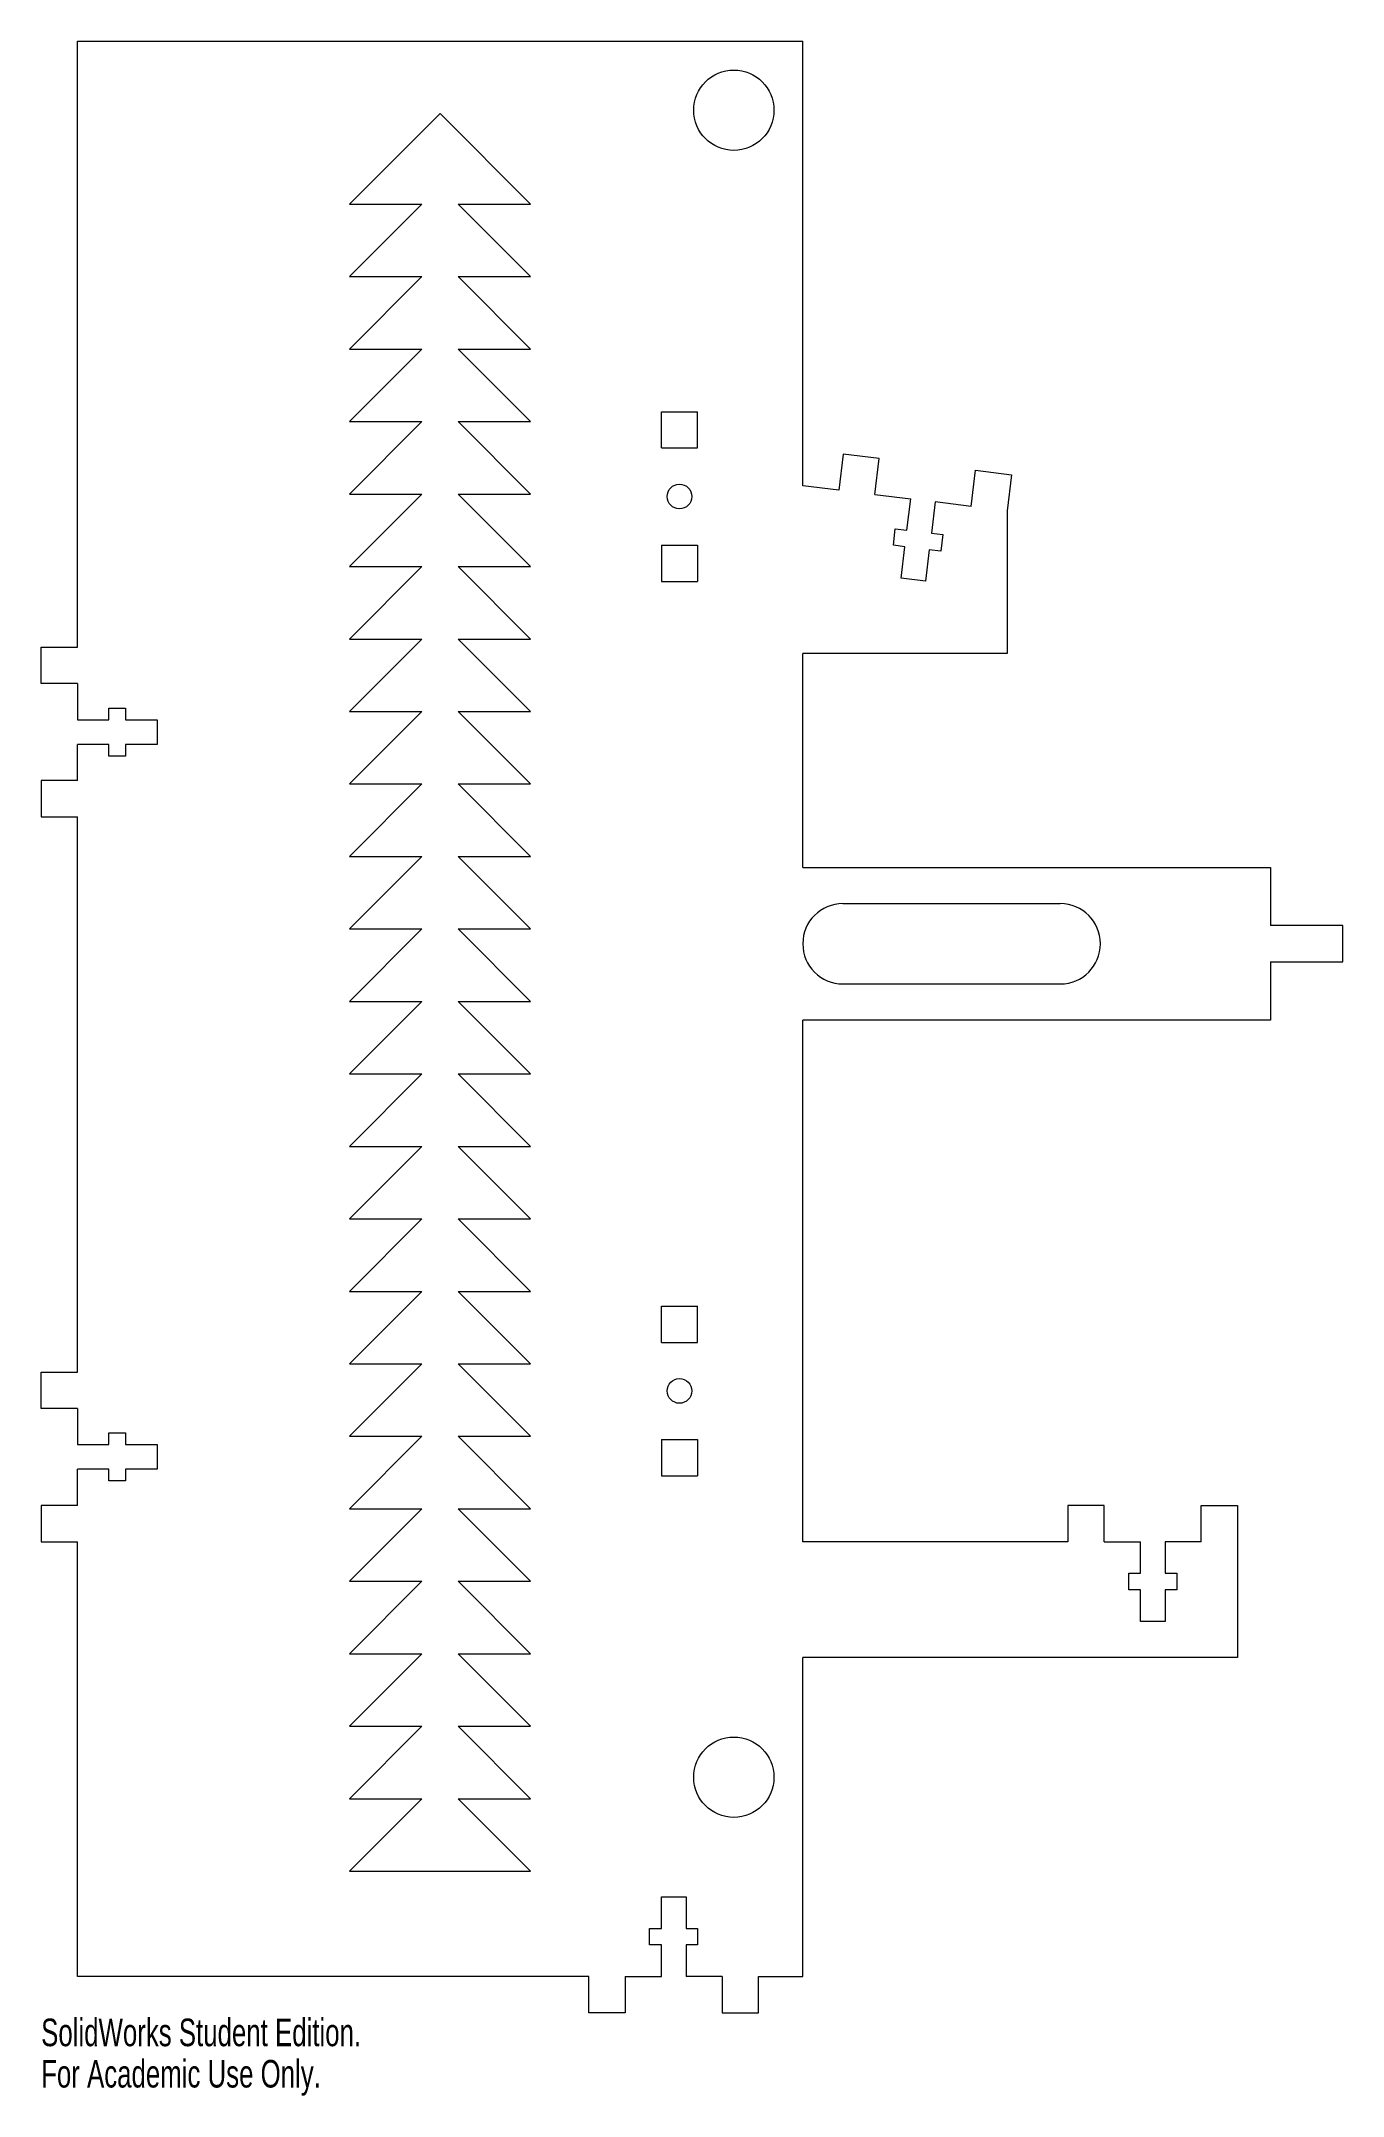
# Model space of a CAD drawing. Header units: inches. Extents: x -2.8 to 6.2, y -7.5 to 6.7.
import ezdxf

# ---------------------------------------------------------------- set-up
doc = ezdxf.new("R2010")
doc.units = ezdxf.units.IN
doc.header["$MEASUREMENT"] = 0
doc.styles.add('SLDTEXTSTYLE0', font='TXT', dxfattribs={"width": 0.7})

msp = doc.modelspace()

# ---------------------------------------------------------------- linework, layer by layer
at = {"color": 7, "linetype": 'Continuous', "lineweight": 15}
for p, q in [((-2.503, 6.676), (2.503, 6.676)), ((-2.503, 2.494), (-2.503, 6.676)), ((2.503, 3.609), (2.503, 6.676)), ((0, 6.176), (-0.625, 5.551)), ((0.625, 5.551), (0, 6.176)), ((-0.125, 5.551), (-0.625, 5.051)), ((-0.625, 5.551), (-0.125, 5.551)), ((0.125, 5.551), (0.625, 5.551)), ((0.625, 5.051), (0.125, 5.551)), ((-0.125, 5.051), (-0.625, 4.551)), ((-0.625, 5.051), (-0.125, 5.051)), ((0.125, 5.051), (0.625, 5.051)), ((0.625, 4.551), (0.125, 5.051)), ((-0.125, 4.551), (-0.625, 4.051)), ((-0.625, 4.551), (-0.125, 4.551)), ((0.125, 4.551), (0.625, 4.551)), ((0.625, 4.051), (0.125, 4.551)), ((1.527, 3.869), (1.527, 4.119)), ((1.527, 4.119), (1.777, 4.119)), ((1.777, 3.869), (1.777, 4.119)), ((-0.125, 4.051), (-0.625, 3.551)), ((-0.625, 4.051), (-0.125, 4.051)), ((0.125, 4.051), (0.625, 4.051)), ((0.625, 3.551), (0.125, 4.051)), ((1.527, 3.869), (1.777, 3.869)), ((2.782, 3.827), (2.752, 3.579)), ((3.03, 3.796), (2.782, 3.827)), ((3, 3.548), (3.03, 3.796)), ((3.665, 3.466), (3.695, 3.715)), ((3.695, 3.715), (3.943, 3.684)), ((-0.125, 3.551), (-0.625, 3.051)), ((-0.625, 3.551), (-0.125, 3.551)), ((0.125, 3.551), (0.625, 3.551)), ((0.625, 3.051), (0.125, 3.551)), ((2.752, 3.579), (2.503, 3.609)), ((3, 3.548), (3.248, 3.518)), ((3.943, 3.684), (3.913, 3.436)), ((3.221, 3.301), (3.248, 3.518)), ((3.417, 3.497), (3.39, 3.281)), ((3.665, 3.466), (3.417, 3.497)), ((3.913, 3.436), (3.913, 2.451)), ((3.128, 3.198), (3.141, 3.311)), ((3.141, 3.311), (3.221, 3.301)), ((3.39, 3.281), (3.47, 3.271)), ((3.47, 3.271), (3.456, 3.158)), ((1.527, 3.199), (1.527, 2.949)), ((1.527, 3.199), (1.777, 3.199)), ((1.777, 3.199), (1.777, 2.949)), ((3.207, 3.188), (3.128, 3.198)), ((3.181, 2.972), (3.207, 3.188)), ((3.376, 3.167), (3.35, 2.951)), ((3.456, 3.158), (3.376, 3.167)), ((-0.125, 3.051), (-0.625, 2.551)), ((-0.625, 3.051), (-0.125, 3.051)), ((0.125, 3.051), (0.625, 3.051)), ((0.625, 2.551), (0.125, 3.051)), ((1.527, 2.949), (1.777, 2.949)), ((3.35, 2.951), (3.181, 2.972)), ((-2.753, 2.494), (-2.503, 2.494)), ((-2.753, 2.244), (-2.753, 2.494)), ((-0.125, 2.551), (-0.625, 2.051)), ((-0.625, 2.551), (-0.125, 2.551)), ((0.125, 2.551), (0.625, 2.551)), ((0.625, 2.051), (0.125, 2.551)), ((2.503, 0.976), (2.503, 2.451)), ((3.913, 2.451), (2.503, 2.451)), ((-2.503, 2.244), (-2.753, 2.244)), ((-2.503, 2.244), (-2.503, 1.994)), ((-2.503, 1.994), (-2.285, 1.994)), ((-2.285, 1.994), (-2.285, 2.074)), ((-2.285, 2.074), (-2.171, 2.074)), ((-2.171, 2.074), (-2.171, 1.994)), ((-2.171, 1.994), (-1.953, 1.994)), ((-1.953, 1.994), (-1.953, 1.824)), ((-0.125, 2.051), (-0.625, 1.551)), ((-0.625, 2.051), (-0.125, 2.051)), ((0.125, 2.051), (0.625, 2.051)), ((0.625, 1.551), (0.125, 2.051)), ((-2.285, 1.824), (-2.503, 1.824)), ((-2.503, 1.574), (-2.503, 1.824)), ((-2.285, 1.744), (-2.285, 1.824)), ((-2.171, 1.744), (-2.285, 1.744)), ((-1.953, 1.824), (-2.171, 1.824)), ((-2.171, 1.824), (-2.171, 1.744)), ((-2.503, 1.574), (-2.753, 1.574)), ((-2.753, 1.574), (-2.753, 1.324)), ((-0.125, 1.551), (-0.625, 1.051)), ((-0.625, 1.551), (-0.125, 1.551)), ((0.125, 1.551), (0.625, 1.551)), ((0.625, 1.051), (0.125, 1.551)), ((-2.753, 1.324), (-2.503, 1.324)), ((-2.503, -2.506), (-2.503, 1.324)), ((-0.125, 1.051), (-0.625, 0.551)), ((-0.625, 1.051), (-0.125, 1.051)), ((0.125, 1.051), (0.625, 1.051)), ((0.625, 0.551), (0.125, 1.051)), ((2.503, 0.976), (5.73, 0.976)), ((5.73, 0.976), (5.73, 0.574)), ((2.78, 0.726), (4.28, 0.726)), ((6.23, 0.574), (5.73, 0.574)), ((6.23, 0.324), (6.23, 0.574)), ((-0.125, 0.551), (-0.625, 0.051)), ((-0.625, 0.551), (-0.125, 0.551)), ((0.125, 0.551), (0.625, 0.551)), ((0.625, 0.051), (0.125, 0.551)), ((5.73, 0.324), (5.73, -0.078)), ((5.73, 0.324), (6.23, 0.324)), ((2.78, 0.172), (4.28, 0.172)), ((-0.125, 0.051), (-0.625, -0.449)), ((-0.625, 0.051), (-0.125, 0.051)), ((0.125, 0.051), (0.625, 0.051)), ((0.625, -0.449), (0.125, 0.051)), ((2.503, -3.676), (2.503, -0.078)), ((5.73, -0.078), (2.503, -0.078)), ((-0.125, -0.449), (-0.625, -0.949)), ((-0.625, -0.449), (-0.125, -0.449)), ((0.125, -0.449), (0.625, -0.449)), ((0.625, -0.949), (0.125, -0.449)), ((-0.125, -0.949), (-0.625, -1.449)), ((-0.625, -0.949), (-0.125, -0.949)), ((0.125, -0.949), (0.625, -0.949)), ((0.625, -1.449), (0.125, -0.949)), ((-0.125, -1.449), (-0.625, -1.949)), ((-0.625, -1.449), (-0.125, -1.449)), ((0.125, -1.449), (0.625, -1.449)), ((0.625, -1.949), (0.125, -1.449)), ((-0.125, -1.949), (-0.625, -2.449)), ((-0.625, -1.949), (-0.125, -1.949)), ((0.125, -1.949), (0.625, -1.949)), ((0.625, -2.449), (0.125, -1.949)), ((1.527, -2.301), (1.527, -2.051)), ((1.527, -2.051), (1.777, -2.051)), ((1.777, -2.301), (1.777, -2.051)), ((1.527, -2.301), (1.777, -2.301)), ((-2.753, -2.506), (-2.503, -2.506)), ((-2.753, -2.756), (-2.753, -2.506)), ((-0.125, -2.449), (-0.625, -2.949)), ((-0.625, -2.449), (-0.125, -2.449)), ((0.125, -2.449), (0.625, -2.449)), ((0.625, -2.949), (0.125, -2.449)), ((-2.503, -2.756), (-2.753, -2.756)), ((-2.503, -2.756), (-2.503, -3.006)), ((-2.285, -3.006), (-2.285, -2.926)), ((-2.285, -2.926), (-2.171, -2.926)), ((-2.171, -2.926), (-2.171, -3.006)), ((-0.125, -2.949), (-0.625, -3.449)), ((-0.625, -2.949), (-0.125, -2.949)), ((0.125, -2.949), (0.625, -2.949)), ((0.625, -3.449), (0.125, -2.949)), ((1.527, -2.971), (1.777, -2.971)), ((1.527, -2.971), (1.527, -3.221)), ((1.777, -2.971), (1.777, -3.221)), ((-2.503, -3.006), (-2.285, -3.006)), ((-2.171, -3.006), (-1.953, -3.006)), ((-1.953, -3.006), (-1.953, -3.176)), ((-2.285, -3.176), (-2.503, -3.176)), ((-2.503, -3.426), (-2.503, -3.176)), ((-2.285, -3.256), (-2.285, -3.176)), ((-2.171, -3.256), (-2.285, -3.256)), ((-1.953, -3.176), (-2.171, -3.176)), ((-2.171, -3.176), (-2.171, -3.256)), ((1.527, -3.221), (1.777, -3.221)), ((-2.503, -3.426), (-2.753, -3.426)), ((-2.753, -3.426), (-2.753, -3.676)), ((-0.125, -3.449), (-0.625, -3.949)), ((-0.625, -3.449), (-0.125, -3.449)), ((0.125, -3.449), (0.625, -3.449)), ((0.625, -3.949), (0.125, -3.449)), ((4.583, -3.426), (4.333, -3.426)), ((4.333, -3.426), (4.333, -3.676)), ((4.583, -3.676), (4.583, -3.426)), ((5.253, -3.426), (5.503, -3.426)), ((5.253, -3.676), (5.253, -3.426)), ((5.503, -3.426), (5.503, -4.476)), ((-2.753, -3.676), (-2.503, -3.676)), ((-2.503, -6.676), (-2.503, -3.676)), ((4.333, -3.676), (2.503, -3.676)), ((4.583, -3.676), (4.833, -3.676)), ((4.833, -3.894), (4.833, -3.676)), ((5.253, -3.676), (5.003, -3.676)), ((5.003, -3.676), (5.003, -3.894)), ((-0.125, -3.949), (-0.625, -4.449)), ((-0.625, -3.949), (-0.125, -3.949)), ((0.125, -3.949), (0.625, -3.949)), ((0.625, -4.449), (0.125, -3.949)), ((4.753, -4.008), (4.753, -3.894)), ((4.753, -3.894), (4.833, -3.894)), ((5.003, -3.894), (5.084, -3.894)), ((5.084, -3.894), (5.084, -4.008)), ((4.833, -4.008), (4.753, -4.008)), ((4.833, -4.226), (4.833, -4.008)), ((5.084, -4.008), (5.003, -4.008)), ((5.003, -4.008), (5.003, -4.226)), ((5.003, -4.226), (4.833, -4.226)), ((-0.125, -4.449), (-0.625, -4.949)), ((-0.625, -4.449), (-0.125, -4.449)), ((0.125, -4.449), (0.625, -4.449)), ((0.625, -4.949), (0.125, -4.449)), ((2.503, -6.676), (2.503, -4.476)), ((5.503, -4.476), (2.503, -4.476)), ((-0.125, -4.949), (-0.625, -5.449)), ((-0.625, -4.949), (-0.125, -4.949)), ((0.125, -4.949), (0.625, -4.949)), ((0.625, -5.449), (0.125, -4.949)), ((-0.125, -5.449), (-0.625, -5.949)), ((-0.625, -5.449), (-0.125, -5.449)), ((0.125, -5.449), (0.625, -5.449)), ((0.625, -5.949), (0.125, -5.449)), ((-0.625, -5.949), (0.625, -5.949)), ((1.527, -6.344), (1.527, -6.126)), ((1.527, -6.126), (1.697, -6.126)), ((1.697, -6.126), (1.697, -6.344)), ((1.446, -6.458), (1.446, -6.344)), ((1.446, -6.344), (1.527, -6.344)), ((1.697, -6.344), (1.777, -6.344)), ((1.777, -6.344), (1.777, -6.458)), ((1.527, -6.458), (1.446, -6.458)), ((1.527, -6.676), (1.527, -6.458)), ((1.777, -6.458), (1.697, -6.458)), ((1.697, -6.458), (1.697, -6.676)), ((1.027, -6.676), (-2.503, -6.676)), ((1.027, -6.926), (1.027, -6.676)), ((1.277, -6.676), (1.277, -6.926)), ((1.277, -6.676), (1.527, -6.676)), ((1.947, -6.676), (1.697, -6.676)), ((1.947, -6.676), (1.947, -6.926)), ((2.197, -6.926), (2.197, -6.676)), ((2.197, -6.676), (2.503, -6.676)), ((1.277, -6.926), (1.027, -6.926)), ((1.947, -6.926), (2.197, -6.926))]:
    msp.add_line(p, q, dxfattribs=at)
for centre, radius in [((2.027, 6.199), 0.277), ((1.652, 3.534), 0.085), ((1.652, -2.636), 0.085), ((2.027, -5.301), 0.277)]:
    msp.add_circle(centre, radius, dxfattribs=at)
for centre, start, end in [((2.78, 0.449), 90, 270), ((4.28, 0.449), 270, 90)]:
    msp.add_arc(centre, 0.277, start, end, dxfattribs=at)

# ---------------------------------------------------------------- texts
at = {"color": 7, "linetype": 'Continuous', "char_height": 0.1903, "attachment_point": 1, "style": 'SLDTEXTSTYLE0'}
for s, insert in [('SolidWorks Student Edition.', (-2.753, -6.966)), ('For Academic Use Only.', (-2.753, -7.251))]:
    msp.add_mtext(s, dxfattribs=dict(at, insert=insert))

doc.saveas('drawing.dxf')
